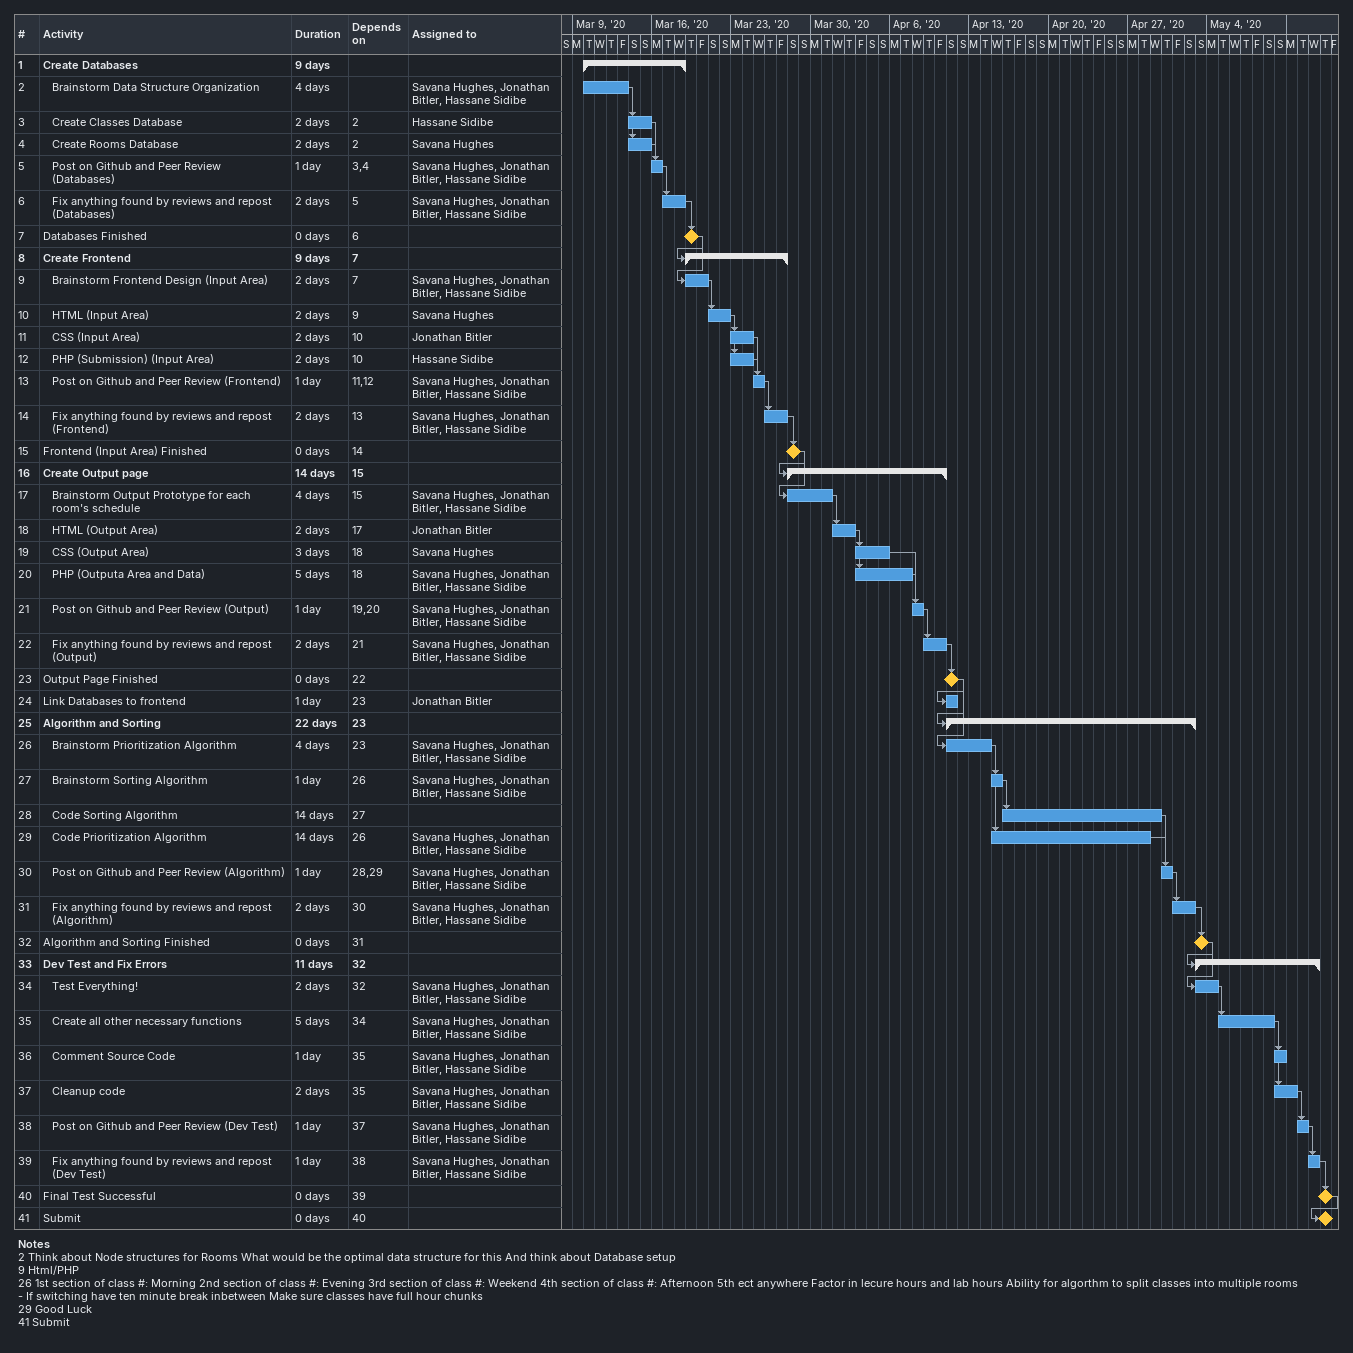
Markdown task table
| ID | Level | Task | Duration | Start | Finish | Predecessors | Resources |
|---|---|---|---|---|---|---|---|
| 1 | 1 | **Create Databases** | 9d | 2020-03-10 | 2020-03-18 |  |  |
| 2 | 2 | Brainstorm Data Structure Organization | 4d | 2020-03-10 | 2020-03-13 |  | Savana Hughes, Jonathan Bitler, Hassane Sidibe |
| 3 | 2 | Create Classes Database | 2d | 2020-03-14 | 2020-03-15 | 2 | Hassane Sidibe |
| 4 | 2 | Create Rooms Database | 2d | 2020-03-14 | 2020-03-15 | 2 | Savana Hughes |
| 5 | 2 | Post on Github and Peer Review (Databases) | 1d | 2020-03-16 | 2020-03-16 | 3, 4 | Savana Hughes, Jonathan Bitler, Hassane Sidibe |
| 6 | 2 | Fix anything found by reviews and repost (Databases) | 2d | 2020-03-17 | 2020-03-18 | 5 | Savana Hughes, Jonathan Bitler, Hassane Sidibe |
| 7 | 1 | Databases Finished | 0d | 2020-03-19 | 2020-03-19 | 6 |  |
| 8 | 1 | **Create Frontend** | 9d | 2020-03-19 | 2020-03-27 | 7 |  |
| 9 | 2 | Brainstorm Frontend Design (Input Area) | 2d | 2020-03-19 | 2020-03-20 | 7 | Savana Hughes, Jonathan Bitler, Hassane Sidibe |
| 10 | 2 | HTML (Input Area) | 2d | 2020-03-21 | 2020-03-22 | 9 | Savana Hughes |
| 11 | 2 | CSS (Input Area) | 2d | 2020-03-23 | 2020-03-24 | 10 | Jonathan Bitler |
| 12 | 2 | PHP (Submission) (Input Area) | 2d | 2020-03-23 | 2020-03-24 | 10 | Hassane Sidibe |
| 13 | 2 | Post on Github and Peer Review (Frontend) | 1d | 2020-03-25 | 2020-03-25 | 11, 12 | Savana Hughes, Jonathan Bitler, Hassane Sidibe |
| 14 | 2 | Fix anything found by reviews and repost (Frontend) | 2d | 2020-03-26 | 2020-03-27 | 13 | Savana Hughes, Jonathan Bitler, Hassane Sidibe |
| 15 | 1 | Frontend (Input Area) Finished | 0d | 2020-03-28 | 2020-03-28 | 14 |  |
| 16 | 1 | **Create Output page** | 14d | 2020-03-28 | 2020-04-10 | 15 |  |
| 17 | 2 | Brainstorm Output Prototype for each room's schedule | 4d | 2020-03-28 | 2020-03-31 | 15 | Savana Hughes, Jonathan Bitler, Hassane Sidibe |
| 18 | 2 | HTML (Output Area) | 2d | 2020-04-01 | 2020-04-02 | 17 | Jonathan Bitler |
| 19 | 2 | CSS (Output Area) | 3d | 2020-04-03 | 2020-04-05 | 18 | Savana Hughes |
| 20 | 2 | PHP (Outputa Area and Data) | 5d | 2020-04-03 | 2020-04-07 | 18 | Savana Hughes, Jonathan Bitler, Hassane Sidibe |
| 21 | 2 | Post on Github and Peer Review (Output) | 1d | 2020-04-08 | 2020-04-08 | 19, 20 | Savana Hughes, Jonathan Bitler, Hassane Sidibe |
| 22 | 2 | Fix anything found by reviews and repost (Output) | 2d | 2020-04-09 | 2020-04-10 | 21 | Savana Hughes, Jonathan Bitler, Hassane Sidibe |
| 23 | 1 | Output Page Finished | 0d | 2020-04-11 | 2020-04-11 | 22 |  |
| 24 | 1 | Link Databases to frontend | 1d | 2020-04-11 | 2020-04-11 | 23 | Jonathan Bitler |
| 25 | 1 | **Algorithm and Sorting** | 22d | 2020-04-11 | 2020-05-02 | 23 |  |
| 26 | 2 | Brainstorm Prioritization Algorithm | 4d | 2020-04-11 | 2020-04-14 | 23 | Savana Hughes, Jonathan Bitler, Hassane Sidibe |
| 27 | 2 | Brainstorm Sorting Algorithm | 1d | 2020-04-15 | 2020-04-15 | 26 | Savana Hughes, Jonathan Bitler, Hassane Sidibe |
| 28 | 2 | Code Sorting Algorithm | 14d | 2020-04-16 | 2020-04-29 | 27 |  |
| 29 | 2 | Code Prioritization Algorithm | 14d | 2020-04-15 | 2020-04-28 | 26 | Savana Hughes, Jonathan Bitler, Hassane Sidibe |
| 30 | 2 | Post on Github and Peer Review (Algorithm) | 1d | 2020-04-30 | 2020-04-30 | 28, 29 | Savana Hughes, Jonathan Bitler, Hassane Sidibe |
| 31 | 2 | Fix anything found by reviews and repost (Algorithm) | 2d | 2020-05-01 | 2020-05-02 | 30 | Savana Hughes, Jonathan Bitler, Hassane Sidibe |
| 32 | 1 | Algorithm and Sorting Finished | 0d | 2020-05-03 | 2020-05-03 | 31 |  |
| 33 | 1 | **Dev Test and Fix Errors** | 11d | 2020-05-03 | 2020-05-13 | 32 |  |
| 34 | 2 | Test Everything! | 2d | 2020-05-03 | 2020-05-04 | 32 | Savana Hughes, Jonathan Bitler, Hassane Sidibe |
| 35 | 2 | Create all other necessary functions | 5d | 2020-05-05 | 2020-05-09 | 34 | Savana Hughes, Jonathan Bitler, Hassane Sidibe |
| 36 | 2 | Comment Source Code | 1d | 2020-05-10 | 2020-05-10 | 35 | Savana Hughes, Jonathan Bitler, Hassane Sidibe |
| 37 | 2 | Cleanup code | 2d | 2020-05-10 | 2020-05-11 | 35 | Savana Hughes, Jonathan Bitler, Hassane Sidibe |
| 38 | 2 | Post on Github and Peer Review (Dev Test) | 1d | 2020-05-12 | 2020-05-12 | 37 | Savana Hughes, Jonathan Bitler, Hassane Sidibe |
| 39 | 2 | Fix anything found by reviews and repost (Dev Test) | 1d | 2020-05-13 | 2020-05-13 | 38 | Savana Hughes, Jonathan Bitler, Hassane Sidibe |
| 40 | 1 | Final Test Successful | 0d | 2020-05-14 | 2020-05-14 | 39 |  |
| 41 | 1 | Submit | 0d | 2020-05-14 | 2020-05-14 | 40 |  |

Notes
- 2: Think about Node structures for Rooms What would be the optimal data structure for this And think about Database setup
- 9: Html/PHP
- 26: 1st section of class #: Morning 2nd section of class #: Evening 3rd section of class #: Weekend 4th section of class #: Afternoon 5th ect anywhere Factor in lecure hours and lab hours Ability for algorthm to split classes into multiple rooms - If switching have ten minute break inbetween Make sure classes have full hour chunks
- 29: Good Luck
- 41: Submit
